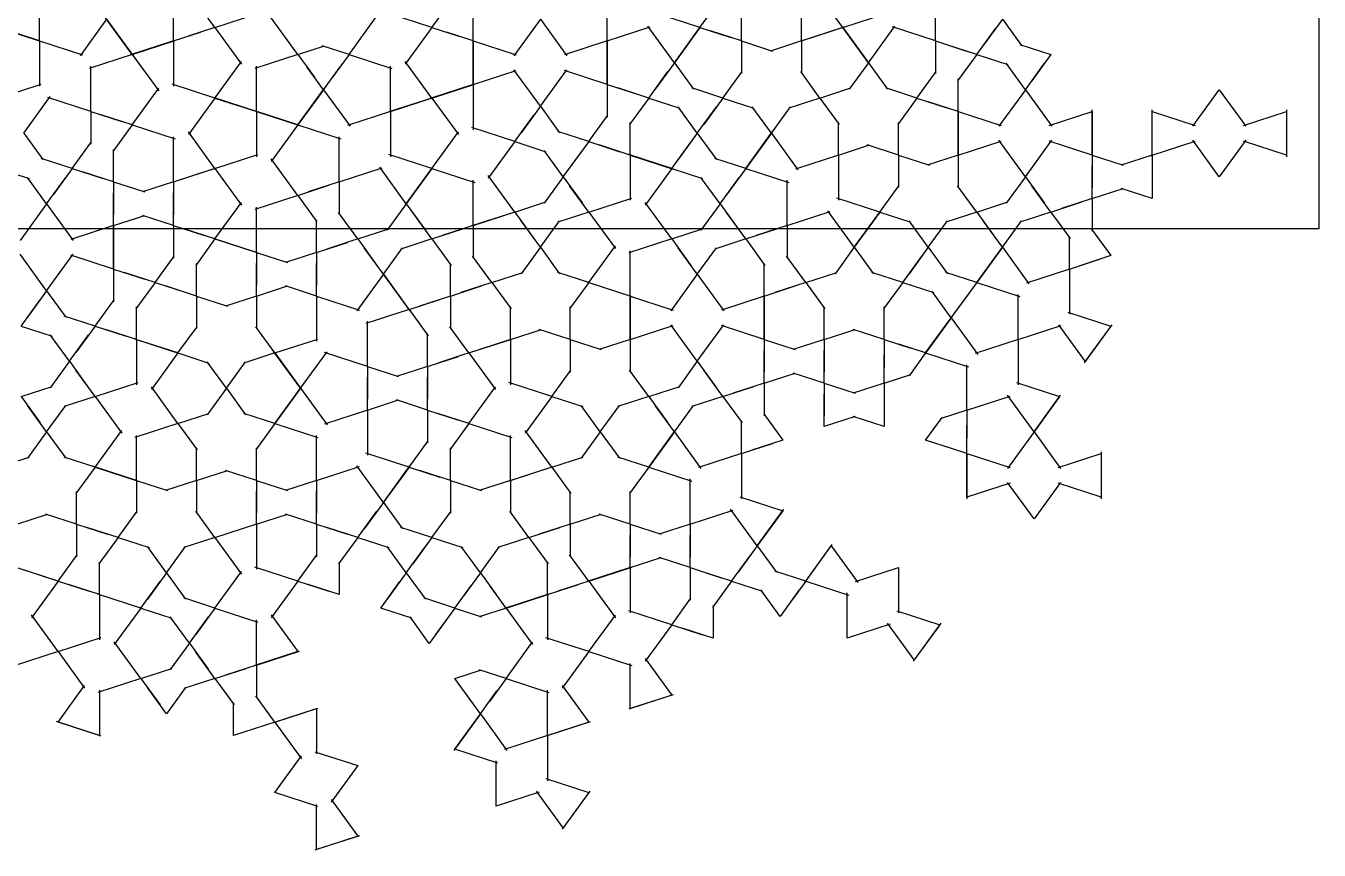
# Model space of a CAD drawing. Header units: millimetres. Extents: x -110 to 110, y -110 to 110.
# Drawn here: x -32.1 to 107.5, y -109.6 to -20.6 of the extents above; entities that cross this region are included whole.
import ezdxf

# ---------------------------------------------------------------- set-up
doc = ezdxf.new("R2010")
doc.units = ezdxf.units.MM
doc.layers.add('canvas_boundary', color=7, linetype='Continuous', true_color=0x505050)
doc.layers.add('strapwork', color=7, linetype='Continuous', true_color=0xff0000)

msp = doc.modelspace()

# ---------------------------------------------------------------- linework, layer by layer
at = {"layer": 'canvas_boundary'}
msp.add_lwpolyline([(-107.5, -42.5), (107.5, -42.5), (107.5, 42.5), (-107.5, 42.5)], close=True, dxfattribs=at)
at = {"layer": 'strapwork', "true_color": 0xff0000}
for points in [[(-30.65, -22.27), (-30.65, -17.39)], [(30.65, -22.27), (30.65, -17.39)], [(40.65, -20.82), (42.72, -17.97)], [(51.6, -22.27), (51.6, -17.39)], [(56.07, -20.82), (53.2, -16.87)], [(66.07, -22.27), (66.07, -17.39)], [(-16.18, -22.27), (-16.18, -19.23)], [(-11.71, -20.82), (-13.5, -18.36)], [(-11.71, -20.82), (-7.07, -19.31)], [(11.71, -20.82), (7.07, -19.31)], [(11.71, -20.82), (13.49, -18.36)], [(16.18, -22.27), (16.18, -19.23)], [(40.65, -20.82), (36.01, -19.31)], [(45.12, -22.27), (45.12, -18.75)], [(56.07, -20.82), (60.71, -19.31)], [(-30.65, -22.27), (-35.29, -20.76)], [(-35.12, -20.82), (-30.48, -22.33)], [(-23.42, -19.92), (-26.28, -23.87)], [(-20.65, -23.72), (-23.52, -19.78)], [(-23.42, -19.92), (-20.55, -23.87)], [(-11.71, -20.82), (-14.6, -21.76)], [(-11.71, -20.82), (-8.84, -24.76)], [(-2.76, -23.72), (-5.63, -19.78)], [(2.76, -23.72), (5.63, -19.78)], [(11.71, -20.82), (8.84, -24.77)], [(11.71, -20.82), (14.6, -21.76)], [(23.42, -19.92), (20.55, -23.87)], [(23.42, -19.92), (26.28, -23.87)], [(30.65, -22.27), (35.29, -20.76)], [(37.89, -24.62), (35.02, -20.67)], [(40.65, -20.82), (37.78, -24.77)], [(37.89, -24.62), (40.76, -20.67)], [(40.65, -20.82), (44, -21.91)], [(56.07, -20.82), (51.43, -22.33)], [(51.6, -22.27), (56.24, -20.76)], [(58.83, -24.62), (55.96, -20.67)], [(56.07, -20.82), (58.94, -24.77)], [(58.83, -24.62), (61.7, -20.67)], [(66.07, -22.27), (61.43, -20.76)], [(70.54, -23.72), (72.61, -20.88)], [(73.3, -19.92), (71.24, -22.77)], [(73.3, -19.92), (75.37, -22.77)], [(-30.65, -22.27), (-30.65, -27.15)], [(-30.65, -22.27), (-26.01, -23.78)], [(-16.18, -22.27), (-20.82, -23.78)], [(-20.65, -23.72), (-16.01, -22.22)], [(-16.18, -22.27), (-13.29, -21.33)], [(-16.18, -22.27), (-16.18, -27.15)], [(16.18, -22.27), (13.29, -21.33)], [(16.18, -26.97), (16.18, -22.09)], [(16.18, -22.27), (16.18, -27.15)], [(16.18, -22.27), (20.82, -23.78)], [(30.65, -22.27), (26.01, -23.78)], [(30.65, -26.97), (30.65, -22.09)], [(30.65, -22.27), (30.65, -27.15)], [(45.12, -22.27), (41.78, -21.18)], [(45.12, -22.27), (45.12, -25.79)], [(45.12, -22.27), (48.47, -23.36)], [(51.6, -22.27), (48.25, -23.36)], [(51.6, -22.27), (51.6, -25.79)], [(66.07, -22.27), (66.07, -25.79)], [(66.07, -22.27), (69.42, -23.36)], [(-20.65, -23.72), (-25.29, -25.23)], [(-20.65, -23.72), (-17.78, -27.67)], [(-2.76, -23.72), (-7.41, -25.23)], [(-2.76, -23.72), (0.13, -22.78)], [(-2.76, -23.72), (-0.98, -26.18)], [(2.76, -23.72), (-0.13, -22.78)], [(2.76, -23.72), (0.98, -26.18)], [(2.76, -23.72), (7.4, -25.23)], [(70.54, -23.72), (67.19, -22.64)], [(70.54, -23.72), (68.47, -26.57)], [(70.54, -23.72), (73.89, -24.81)], [(75.19, -22.64), (78.54, -23.72), (76.47, -26.57)], [(-25.12, -29.88), (-25.12, -25)], [(-11.71, -28.43), (-8.84, -24.48)], [(-7.24, -29.88), (-7.24, -25)], [(0, -27.53), (-1.79, -25.07)], [(0, -27.53), (1.79, -25.07)], [(7.24, -29.88), (7.24, -25)], [(11.71, -28.43), (8.84, -24.48)], [(37.89, -24.62), (35.82, -27.47)], [(37.89, -24.62), (39.96, -27.47)], [(58.83, -24.62), (56.76, -27.47)], [(58.83, -24.62), (60.9, -27.47)], [(75.78, -27.53), (73.71, -24.68)], [(75.78, -27.53), (77.85, -24.68)], [(16.18, -26.97), (20.82, -25.46)], [(23.42, -29.32), (20.55, -25.38)], [(23.42, -29.32), (26.28, -25.38)], [(30.65, -26.97), (26.01, -25.46)], [(35.12, -28.43), (37.19, -25.58)], [(43.12, -28.43), (45.19, -25.58)], [(53.6, -28.43), (51.53, -25.58)], [(64.07, -28.43), (66.14, -25.58)], [(68.54, -29.88), (68.54, -26.36)], [(-35.12, -28.43), (-30.48, -26.92)], [(-20.65, -31.33), (-17.78, -27.38)], [(-11.71, -28.43), (-16.35, -26.92)], [(0, -27.53), (-2.87, -31.48)], [(-2.76, -31.33), (0.1, -27.38)], [(0, -27.53), (2.87, -31.48)], [(16.18, -26.97), (11.54, -28.48)], [(11.71, -28.43), (16.35, -26.92)], [(16.18, -26.97), (16.18, -31.85)], [(30.65, -26.97), (30.65, -30.49)], [(30.65, -26.97), (34, -28.06)], [(35.12, -28.43), (31.78, -27.34)], [(43.12, -28.43), (39.78, -27.34)], [(53.6, -28.43), (56.94, -27.34)], [(64.07, -28.43), (60.72, -27.34)], [(75.78, -27.53), (72.91, -31.48)], [(75.78, -27.53), (78.65, -31.48)], [(93.85, -31.48), (96.72, -27.53), (99.59, -31.48)], [(-32.36, -32.23), (-29.49, -28.28)], [(-25.12, -29.88), (-29.77, -28.37)], [(-11.71, -28.43), (-14.58, -32.37)], [(-7.24, -29.88), (-11.88, -28.37)], [(-11.71, -28.43), (-7.07, -29.93)], [(11.71, -28.43), (7.07, -29.93)], [(7.24, -29.88), (11.88, -28.37)], [(11.71, -28.43), (14.58, -32.37)], [(35.12, -28.43), (33.06, -31.27)], [(35.12, -28.43), (38.47, -29.51)], [(43.12, -28.43), (41.06, -31.27)], [(43.12, -28.43), (46.47, -29.51)], [(53.6, -28.43), (50.25, -29.51)], [(53.6, -28.43), (55.67, -31.27)], [(64.07, -28.43), (62, -31.27)], [(64.07, -28.43), (67.42, -29.51)], [(68.54, -29.88), (65.19, -28.79)], [(-25.12, -29.88), (-25.12, -33.4)], [(-25.12, -29.88), (-21.78, -30.97)], [(-20.65, -31.33), (-24, -30.24)], [(-2.76, -31.33), (-7.41, -29.82)], [(-7.24, -29.88), (-7.24, -34.76)], [(-7.24, -29.88), (-2.59, -31.39)], [(7.24, -29.88), (2.59, -31.39)], [(7.24, -29.88), (7.24, -34.76)], [(20.65, -33.13), (22.72, -30.28)], [(23.42, -29.32), (21.35, -32.17)], [(23.42, -29.32), (25.49, -32.17)], [(28.65, -33.13), (30.72, -30.28)], [(40.36, -32.23), (38.29, -29.38)], [(40.36, -32.23), (42.43, -29.38)], [(48.36, -32.23), (46.29, -29.38)], [(48.36, -32.23), (50.43, -29.38)], [(68.54, -34.58), (68.54, -29.7)], [(68.54, -29.88), (68.54, -34.76)], [(68.54, -29.88), (73.18, -31.39)], [(78.37, -31.39), (83.01, -29.88), (83.01, -34.76)], [(83.01, -34.58), (83.01, -29.7)], [(89.48, -34.58), (89.48, -29.7)], [(89.48, -34.76), (89.48, -29.88), (94.13, -31.39)], [(103.96, -29.7), (103.96, -34.58), (99.32, -33.07)], [(99.32, -31.39), (103.96, -29.88), (103.96, -34.76)], [(-20.65, -31.33), (-22.72, -34.18)], [(-20.65, -31.33), (-16.01, -32.84)], [(-11.71, -36.03), (-14.58, -32.09)], [(-2.76, -31.33), (-5.63, -35.28)], [(-2.76, -31.33), (1.88, -32.84)], [(11.71, -36.03), (14.58, -32.09)], [(20.65, -33.13), (16.01, -31.62)], [(28.65, -33.13), (25.3, -32.04)], [(33.12, -34.58), (33.12, -31.06)], [(45.6, -36.03), (48.46, -32.09)], [(55.6, -34.58), (55.6, -31.06)], [(62.07, -34.58), (62.07, -31.06)], [(-32.36, -32.23), (-30.29, -35.08)], [(-27.12, -36.03), (-25.06, -33.19)], [(-16.18, -37.49), (-16.18, -32.61)], [(1.71, -37.49), (1.71, -32.61)], [(20.65, -33.13), (17.78, -37.08)], [(20.65, -33.13), (24, -34.22)], [(28.65, -33.13), (26.58, -35.98)], [(28.65, -33.13), (32, -34.22)], [(33.12, -34.58), (29.78, -33.49)], [(37.6, -36.03), (39.67, -33.19)], [(40.36, -32.23), (38.29, -35.08)], [(40.36, -32.23), (42.43, -35.08)], [(48.36, -32.23), (45.49, -36.18)], [(48.36, -32.23), (51.23, -36.18)], [(55.6, -34.58), (58.94, -33.49)], [(62.07, -34.58), (58.72, -33.49)], [(68.54, -34.58), (73.18, -33.07)], [(75.78, -36.93), (72.91, -32.98)], [(75.78, -36.93), (78.65, -32.98)], [(83.01, -34.58), (78.37, -33.07)], [(89.48, -34.58), (94.13, -33.07)], [(99.59, -32.98), (96.72, -36.93), (93.85, -32.98)], [(-22.65, -37.49), (-22.65, -33.97)], [(-11.71, -36.03), (-7.07, -34.53)], [(11.71, -36.03), (7.07, -34.53)], [(25.89, -36.93), (23.82, -34.08)], [(25.89, -36.93), (27.96, -34.08)], [(37.6, -36.03), (32.96, -34.53)], [(33.12, -34.58), (33.12, -39.46)], [(33.12, -34.58), (37.77, -36.09)], [(55.6, -34.58), (50.96, -36.09)], [(55.6, -34.58), (55.6, -39.46)], [(62.07, -34.58), (62.07, -38.1)], [(62.07, -34.58), (65.42, -35.67)], [(68.54, -34.58), (65.19, -35.67)], [(68.54, -34.58), (68.54, -38.1)], [(83.01, -34.58), (83.01, -38.1)], [(83.01, -34.58), (86.36, -35.67)], [(89.48, -34.58), (86.14, -35.67)], [(89.48, -34.58), (89.48, -38.1)], [(-35.12, -36.03), (-31.78, -37.12)], [(-27.12, -36.03), (-30.47, -34.95)], [(-27.12, -36.03), (-29.19, -38.88)], [(-27.12, -36.03), (-23.78, -37.12)], [(-11.71, -36.03), (-16.35, -37.54)], [(-16.18, -37.49), (-11.54, -35.98)], [(-11.71, -36.03), (-8.84, -39.98)], [(-2.76, -38.94), (-5.63, -34.99)], [(1.71, -37.49), (6.35, -35.98)], [(8.94, -39.84), (6.08, -35.89)], [(11.71, -36.03), (8.84, -39.98)], [(8.94, -39.84), (11.81, -35.89)], [(11.71, -36.03), (16.35, -37.54)], [(37.6, -36.03), (34.73, -39.98)], [(37.6, -36.03), (40.94, -37.12)], [(45.6, -36.03), (42.25, -34.95)], [(45.6, -36.03), (43.53, -38.88)], [(45.6, -36.03), (50.24, -37.54)], [(83.01, -39.28), (83.01, -35.76)], [(89.48, -35.76), (89.48, -39.28), (86.14, -38.2)], [(-29.89, -39.84), (-31.96, -36.99)], [(-29.89, -39.84), (-27.82, -36.99)], [(-22.65, -37.49), (-26, -36.4)], [(-22.65, -37.49), (-22.65, -41.01)], [(-22.65, -37.49), (-19.3, -38.57)], [(-16.18, -37.49), (-19.53, -38.57)], [(-16.18, -37.49), (-16.18, -41.01)], [(1.71, -37.49), (-1.64, -38.57)], [(1.71, -37.49), (1.71, -41.01)], [(16.18, -42.19), (16.18, -37.31)], [(20.65, -40.74), (17.78, -36.79)], [(25.89, -36.93), (23.82, -39.78)], [(25.89, -36.93), (27.96, -39.78)], [(42.83, -39.84), (40.76, -36.99)], [(42.83, -39.84), (44.9, -36.99)], [(50.07, -42.19), (50.07, -37.31)], [(75.78, -36.93), (73.71, -39.78)], [(75.78, -36.93), (77.85, -39.78)], [(-22.65, -42.19), (-22.65, -38.67)], [(-16.18, -42.19), (-16.18, -38.67)], [(-2.76, -38.94), (-7.41, -40.45)], [(-2.76, -38.94), (0.58, -37.85)], [(-2.76, -38.94), (-0.7, -41.79)], [(28.65, -40.74), (26.58, -37.89)], [(60.07, -40.74), (62.14, -37.89)], [(70.54, -40.74), (68.47, -37.89)], [(78.54, -40.74), (76.47, -37.89)], [(83.01, -39.28), (86.36, -38.2)], [(-29.89, -39.84), (-32.76, -43.79)], [(-29.89, -39.84), (-27.02, -43.79)], [(-11.71, -43.64), (-8.84, -39.69)], [(-7.24, -45.1), (-7.24, -40.22)], [(8.94, -39.84), (6.87, -42.69)], [(8.94, -39.84), (11.01, -42.69)], [(20.65, -40.74), (24, -39.65)], [(28.65, -40.74), (33.29, -39.23)], [(37.6, -43.64), (34.73, -39.69)], [(42.83, -39.84), (40.76, -42.69)], [(42.83, -39.84), (44.9, -42.69)], [(60.07, -40.74), (55.43, -39.23)], [(70.54, -40.74), (73.89, -39.65)], [(78.54, -40.74), (81.89, -39.65)], [(83.01, -39.28), (79.67, -40.37)], [(83.01, -39.28), (83.01, -42.8)], [(-22.65, -42.19), (-19.3, -41.1)], [(-16.18, -42.19), (-19.53, -41.1)], [(-0.76, -45.1), (-0.76, -41.58)], [(3.71, -43.64), (1.64, -40.79)], [(11.71, -43.64), (9.64, -40.79)], [(20.65, -40.74), (16.01, -42.24)], [(16.18, -42.19), (20.82, -40.68)], [(20.65, -40.74), (22.72, -43.58)], [(23.42, -44.54), (21.35, -41.69)], [(23.42, -44.54), (25.49, -41.69)], [(28.65, -40.74), (25.3, -41.82)], [(28.65, -40.74), (31.52, -44.68)], [(45.6, -43.64), (43.53, -40.79)], [(50.07, -42.19), (54.71, -40.68)], [(57.3, -44.54), (54.44, -40.59)], [(60.07, -40.74), (57.2, -44.68)], [(57.3, -44.54), (60.17, -40.59)], [(60.07, -40.74), (63.42, -41.82)], [(65.3, -44.54), (63.24, -41.69)], [(65.3, -44.54), (67.37, -41.69)], [(70.54, -40.74), (67.19, -41.82)], [(70.54, -40.74), (72.61, -43.58)], [(73.3, -44.54), (71.24, -41.69)], [(73.3, -44.54), (75.37, -41.69)], [(78.54, -40.74), (75.19, -41.82)], [(78.54, -40.74), (80.61, -43.58)], [(-22.65, -42.19), (-27.29, -43.7)], [(-22.65, -46.89), (-22.65, -42.01)], [(-22.65, -42.19), (-22.65, -47.07)], [(-16.18, -42.19), (-16.18, -45.71)], [(-16.18, -42.19), (-12.83, -43.28)], [(-11.71, -43.64), (-15.06, -42.55)], [(3.71, -43.64), (7.06, -42.55)], [(11.71, -43.64), (15.06, -42.55)], [(16.18, -42.19), (12.83, -43.28)], [(16.18, -42.19), (16.18, -45.71)], [(37.6, -43.64), (40.94, -42.55)], [(45.6, -43.64), (48.94, -42.55)], [(50.07, -42.19), (46.72, -43.28)], [(50.07, -42.19), (50.07, -45.71)], [(82.94, -42.59), (85.01, -45.44), (81.67, -46.53)], [(-11.71, -43.64), (-13.78, -46.49)], [(-7.24, -45.1), (-11.88, -43.59)], [(-11.71, -43.64), (-7.07, -45.15)], [(-0.76, -45.1), (2.58, -44.01)], [(3.71, -43.64), (0.36, -44.73)], [(3.71, -43.64), (5.78, -46.49)], [(6.47, -47.45), (4.4, -44.6)], [(6.47, -47.45), (8.54, -44.6)], [(11.71, -43.64), (8.36, -44.73)], [(11.71, -43.64), (13.78, -46.49)], [(23.42, -44.54), (21.35, -47.39)], [(23.42, -44.54), (25.49, -47.39)], [(28.65, -48.34), (31.52, -44.4)], [(37.6, -43.64), (32.96, -45.15)], [(37.6, -43.64), (39.67, -46.49)], [(40.36, -47.45), (38.29, -44.6)], [(40.36, -47.45), (42.43, -44.6)], [(45.6, -43.64), (42.25, -44.73)], [(45.6, -43.64), (47.67, -46.49)], [(57.3, -44.54), (55.24, -47.39)], [(57.3, -44.54), (59.37, -47.39)], [(65.3, -44.54), (63.24, -47.39)], [(65.3, -44.54), (67.37, -47.39)], [(73.3, -44.54), (70.44, -48.49)], [(70.54, -48.34), (73.41, -44.4)], [(73.3, -44.54), (76.17, -48.49)], [(80.54, -46.89), (80.54, -43.37)], [(-29.89, -49.24), (-32.76, -45.29)], [(-29.89, -49.24), (-27.02, -45.29)], [(-22.65, -46.89), (-27.29, -45.38)], [(-18.18, -48.34), (-16.11, -45.5)], [(-7.24, -45.1), (-7.24, -48.62)], [(-7.24, -45.1), (-3.89, -46.18)], [(-0.76, -45.1), (-4.11, -46.18)], [(-0.76, -45.1), (-0.76, -48.62)], [(18.18, -48.34), (16.11, -45.5)], [(33.12, -49.8), (33.12, -44.92)], [(52.07, -48.34), (50, -45.5)], [(62.54, -48.34), (64.61, -45.5)], [(80.54, -46.89), (83.89, -45.8)], [(-22.65, -46.89), (-22.65, -50.41)], [(-22.65, -46.89), (-19.3, -47.98)], [(-18.18, -48.34), (-21.53, -47.26)], [(-13.71, -49.8), (-13.71, -46.28)], [(-7.24, -49.8), (-7.24, -46.28)], [(-0.76, -49.8), (-0.76, -46.28)], [(6.47, -47.45), (3.6, -51.39)], [(9.24, -51.25), (6.37, -47.3)], [(6.47, -47.45), (9.34, -51.39)], [(13.71, -49.8), (13.71, -46.28)], [(18.18, -48.34), (21.53, -47.26)], [(28.65, -48.34), (25.3, -47.26)], [(40.36, -47.45), (37.49, -51.39)], [(40.36, -47.45), (43.23, -51.39)], [(47.6, -49.8), (47.6, -46.28)], [(52.07, -48.34), (55.42, -47.26)], [(62.54, -48.34), (59.19, -47.26)], [(70.54, -48.34), (67.19, -47.26)], [(80.54, -46.89), (75.9, -48.4)], [(80.54, -46.89), (80.54, -51.77)], [(-18.18, -48.34), (-20.25, -51.19)], [(-18.18, -48.34), (-14.83, -49.43)], [(-13.71, -49.8), (-17.06, -48.71)], [(-7.24, -49.8), (-3.89, -48.71)], [(-0.76, -49.8), (-4.11, -48.71)], [(13.71, -49.8), (17.06, -48.71)], [(18.18, -48.34), (14.83, -49.43)], [(18.18, -48.34), (20.25, -51.19)], [(28.65, -48.34), (26.58, -51.19)], [(33.12, -49.8), (28.48, -48.29)], [(28.65, -48.34), (33.29, -49.85)], [(47.6, -49.8), (50.94, -48.71)], [(52.07, -48.34), (48.72, -49.43)], [(52.07, -48.34), (54.14, -51.19)], [(62.54, -48.34), (60.47, -51.19)], [(62.54, -48.34), (65.89, -49.43)], [(70.54, -48.34), (68.47, -51.19)], [(70.54, -48.34), (75.18, -49.85)], [(-32.65, -53.05), (-30.58, -50.2)], [(-29.89, -49.24), (-31.96, -52.09)], [(-29.89, -49.24), (-27.82, -52.09)], [(-24.65, -53.05), (-22.58, -50.2)], [(-13.71, -49.8), (-13.71, -53.32)], [(-13.71, -49.8), (-10.36, -50.89)], [(-7.24, -49.8), (-10.58, -50.89)], [(-7.24, -49.8), (-7.24, -53.32)], [(-0.76, -49.8), (-0.76, -54.68)], [(-0.76, -49.8), (3.88, -51.31)], [(9.24, -51.25), (12.58, -50.16)], [(13.71, -49.8), (10.36, -50.89)], [(13.71, -49.8), (13.71, -53.32)], [(33.12, -54.5), (33.12, -49.62)], [(33.12, -49.8), (33.12, -54.68)], [(33.12, -49.8), (37.77, -51.31)], [(47.6, -49.8), (42.96, -51.31)], [(47.6, -54.5), (47.6, -49.62)], [(47.6, -49.8), (47.6, -54.68)], [(67.78, -52.15), (65.71, -49.3)], [(67.78, -52.15), (69.85, -49.3)], [(75.01, -54.5), (75.01, -49.62)], [(-20.18, -54.5), (-20.18, -50.98)], [(9.24, -51.25), (4.59, -52.76)], [(9.24, -51.25), (11.3, -54.1)], [(20.18, -54.5), (20.18, -50.98)], [(26.65, -54.5), (26.65, -50.98)], [(54.07, -54.5), (54.07, -50.98)], [(60.54, -54.5), (60.54, -50.98)], [(80.37, -51.54), (85.01, -53.05), (82.14, -57)], [(-32.65, -53.05), (-29.3, -54.13)], [(-24.65, -53.05), (-28, -51.96)], [(-24.65, -53.05), (-26.72, -55.89)], [(-24.65, -53.05), (-21.3, -54.13)], [(4.76, -57.41), (4.76, -52.53)], [(33.12, -54.5), (37.77, -52.99)], [(40.36, -56.85), (37.49, -52.9)], [(40.36, -56.85), (43.23, -52.9)], [(47.6, -54.5), (42.96, -52.99)], [(67.78, -52.15), (64.91, -56.1)], [(65.01, -55.95), (67.88, -52.01)], [(67.78, -52.15), (70.65, -56.1)], [(75.01, -54.5), (79.65, -52.99)], [(85.12, -52.9), (82.25, -56.85), (79.38, -52.9)], [(-27.42, -56.85), (-29.49, -54)], [(-27.42, -56.85), (-25.35, -54)], [(-20.18, -54.5), (-23.53, -53.41)], [(-15.71, -55.95), (-20.35, -54.45)], [(-15.71, -55.95), (-13.64, -53.11)], [(-5.24, -55.95), (-7.31, -53.11)], [(-5.24, -55.95), (-0.6, -54.45)], [(11.24, -57.41), (11.24, -53.89)], [(15.71, -55.95), (13.64, -53.11)], [(15.71, -55.95), (20.35, -54.45)], [(20.18, -54.5), (23.53, -53.41)], [(26.65, -54.5), (23.3, -53.41)], [(54.07, -54.5), (57.42, -53.41)], [(60.54, -54.5), (57.19, -53.41)], [(-20.18, -54.5), (-20.18, -59.38)], [(-20.18, -54.5), (-15.54, -56.01)], [(-2.47, -59.76), (-5.34, -55.81)], [(-2.47, -59.76), (0.4, -55.81)], [(20.18, -54.5), (15.54, -56.01)], [(20.18, -54.5), (20.18, -59.38)], [(26.65, -54.5), (26.65, -58.02)], [(26.65, -54.5), (30, -55.59)], [(33.12, -54.5), (29.78, -55.59)], [(33.12, -54.5), (33.12, -58.02)], [(47.6, -54.5), (47.6, -58.02)], [(47.6, -54.5), (50.94, -55.59)], [(47.6, -59.2), (47.6, -55.68)], [(54.07, -54.5), (50.72, -55.59)], [(54.07, -54.5), (54.07, -58.02)], [(54.07, -59.2), (54.07, -55.68)], [(60.54, -54.5), (60.54, -57.54)], [(60.54, -54.5), (63.43, -55.44)], [(65.01, -55.95), (62.12, -55.01)], [(75.01, -54.5), (70.37, -56.01)], [(75.01, -54.5), (75.01, -59.38)], [(-27.42, -56.85), (-29.49, -59.7)], [(-27.42, -56.85), (-25.35, -59.7)], [(-15.71, -55.95), (-18.58, -59.9)], [(-15.71, -55.95), (-12.36, -57.04)], [(-10.47, -59.76), (-12.54, -56.91)], [(-10.47, -59.76), (-8.4, -56.91)], [(-5.24, -55.95), (-8.58, -57.04)], [(-5.24, -55.95), (-2.37, -59.9)], [(4.76, -57.41), (0.12, -55.9)], [(11.24, -57.41), (14.58, -56.32)], [(15.71, -55.95), (12.36, -57.04)], [(15.71, -55.95), (18.58, -59.9)], [(40.36, -56.85), (38.29, -59.7)], [(40.36, -56.85), (42.43, -59.7)], [(60.54, -59.2), (60.54, -56.16)], [(65.01, -55.95), (63.23, -58.41)], [(65.01, -55.95), (69.65, -57.46)], [(69.48, -62.11), (69.48, -57.23)], [(-24.65, -60.66), (-26.72, -57.81)], [(4.76, -57.41), (4.76, -60.93)], [(4.76, -57.41), (8.11, -58.49)], [(4.76, -62.11), (4.76, -58.59)], [(11.24, -57.41), (7.89, -58.49)], [(11.24, -57.41), (11.24, -60.93)], [(11.24, -62.11), (11.24, -58.59)], [(24.65, -60.66), (26.72, -57.81)], [(35.12, -60.66), (33.06, -57.81)], [(43.12, -60.66), (41.06, -57.81)], [(47.6, -59.2), (50.94, -58.11)], [(54.07, -59.2), (50.72, -58.11)], [(60.54, -59.2), (63.43, -58.26)], [(-32.65, -60.66), (-29.3, -59.57)], [(-24.65, -60.66), (-20.01, -59.15)], [(-15.71, -63.56), (-18.58, -59.61)], [(-10.47, -59.76), (-12.54, -62.61)], [(-10.47, -59.76), (-8.4, -62.61)], [(-2.47, -59.76), (-5.34, -63.71)], [(-5.24, -63.56), (-2.37, -59.61)], [(-2.47, -59.76), (0.4, -63.71)], [(15.71, -63.56), (18.58, -59.61)], [(24.65, -60.66), (20.01, -59.15)], [(35.12, -60.66), (38.47, -59.57)], [(43.12, -60.66), (46.47, -59.57)], [(47.6, -59.2), (44.25, -60.29)], [(47.6, -59.2), (47.6, -62.72)], [(54.07, -59.2), (54.07, -62.72)], [(54.07, -59.2), (57.42, -60.29)], [(60.54, -59.2), (57.19, -60.29)], [(60.54, -59.2), (60.54, -62.72)], [(74.84, -59.15), (79.48, -60.66), (76.62, -64.6)], [(-32.65, -60.66), (-30.58, -63.5)], [(-24.65, -60.66), (-28, -61.74)], [(-24.65, -60.66), (-21.78, -64.6)], [(4.76, -62.11), (8.11, -61.02)], [(11.24, -62.11), (7.89, -61.02)], [(24.65, -60.66), (21.78, -64.6)], [(24.65, -60.66), (28, -61.74)], [(35.12, -60.66), (31.78, -61.74)], [(35.12, -60.66), (37.19, -63.5)], [(43.12, -60.66), (39.78, -61.74)], [(43.12, -60.66), (45.19, -63.5)], [(57.42, -62.82), (54.07, -63.9), (54.07, -60.38)], [(60.54, -60.38), (60.54, -63.9), (57.19, -62.82)], [(69.48, -62.11), (74.13, -60.6)], [(76.72, -64.46), (73.85, -60.51)], [(76.72, -64.46), (79.59, -60.51)], [(-29.89, -64.46), (-31.96, -61.61)], [(-29.89, -64.46), (-27.82, -61.61)], [(-15.71, -63.56), (-12.36, -62.47)], [(-5.24, -63.56), (-8.58, -62.47)], [(4.76, -62.11), (0.12, -63.62)], [(4.76, -62.11), (4.76, -66.99)], [(11.24, -62.11), (11.24, -65.63)], [(11.24, -62.11), (14.58, -63.2)], [(15.71, -63.56), (12.36, -62.47)], [(29.89, -64.46), (27.82, -61.61)], [(29.89, -64.46), (31.96, -61.61)], [(37.89, -64.46), (35.82, -61.61)], [(37.89, -64.46), (39.96, -61.61)], [(47.53, -62.51), (49.6, -65.36), (46.25, -66.45)], [(69.48, -62.11), (66.59, -63.05)], [(69.48, -62.11), (69.48, -65.15)], [(-15.71, -63.56), (-20.35, -65.07)], [(-15.71, -63.56), (-13.64, -66.41)], [(-5.24, -63.56), (-7.31, -66.41)], [(-5.24, -63.56), (-0.6, -65.07)], [(15.71, -63.56), (13.64, -66.41)], [(15.71, -63.56), (20.35, -65.07)], [(45.12, -66.81), (45.12, -63.29)], [(67.9, -66.3), (65.01, -65.36), (66.8, -62.9)], [(69.48, -66.81), (69.48, -63.77)], [(-29.89, -64.46), (-31.96, -67.31)], [(-29.89, -64.46), (-27.82, -67.31)], [(-24.65, -68.26), (-21.78, -64.32)], [(-20.18, -69.72), (-20.18, -64.84)], [(-0.76, -69.72), (-0.76, -64.84)], [(9.24, -68.26), (11.3, -65.42)], [(20.18, -69.72), (20.18, -64.84)], [(24.65, -68.26), (21.78, -64.32)], [(29.89, -64.46), (27.82, -67.31)], [(29.89, -64.46), (31.96, -67.31)], [(37.89, -64.46), (35.02, -68.41)], [(35.12, -68.26), (37.99, -64.32)], [(37.89, -64.46), (40.76, -68.41)], [(76.72, -64.46), (73.85, -68.41)], [(76.72, -64.46), (79.59, -68.41)], [(-13.71, -69.72), (-13.71, -66.2)], [(-7.24, -69.72), (-7.24, -66.2)], [(9.24, -68.26), (4.59, -66.76)], [(13.71, -69.72), (13.71, -66.2)], [(45.12, -66.81), (40.48, -68.32)], [(45.12, -66.81), (48.47, -65.72)], [(45.12, -66.81), (45.12, -71.69)], [(69.48, -66.81), (66.59, -65.87)], [(74.13, -70.01), (69.48, -71.51), (69.48, -66.63)], [(69.48, -66.81), (69.48, -71.69)], [(69.48, -66.81), (74.13, -68.32)], [(83.96, -66.63), (83.96, -71.51), (79.32, -70.01)], [(79.32, -68.32), (83.96, -66.81), (83.96, -71.69)], [(-35.12, -68.26), (-31.78, -67.18)], [(-24.65, -68.26), (-28, -67.18)], [(-24.65, -68.26), (-26.72, -71.11)], [(-20.18, -69.72), (-24.82, -68.21)], [(-24.65, -68.26), (-20.01, -69.77)], [(-0.76, -69.72), (3.88, -68.21)], [(6.47, -72.07), (3.6, -68.12)], [(9.24, -68.26), (6.37, -72.21)], [(6.47, -72.07), (9.34, -68.12)], [(9.24, -68.26), (12.58, -69.35)], [(24.65, -68.26), (20.01, -69.77)], [(20.18, -69.72), (24.82, -68.21)], [(24.65, -68.26), (28, -67.18)], [(24.65, -68.26), (26.72, -71.11)], [(35.12, -68.26), (31.78, -67.18)], [(35.12, -68.26), (33.06, -71.11)], [(35.12, -68.26), (39.77, -69.77)], [(-20.18, -69.72), (-20.18, -73.24)], [(-20.18, -69.72), (-16.83, -70.8)], [(-13.71, -69.72), (-17.06, -70.8)], [(-13.71, -69.72), (-10.36, -68.63)], [(-13.71, -69.72), (-13.71, -73.24)], [(-7.24, -69.72), (-10.58, -68.63)], [(-7.24, -69.72), (-7.24, -73.24)], [(-7.24, -69.72), (-3.89, -70.8)], [(-0.76, -69.72), (-4.11, -70.8)], [(-0.76, -69.72), (-0.76, -73.24)], [(13.71, -69.72), (10.36, -68.63)], [(13.71, -69.72), (13.71, -73.24)], [(13.71, -69.72), (17.06, -70.8)], [(20.18, -69.72), (16.83, -70.8)], [(20.18, -69.72), (20.18, -73.24)], [(39.6, -74.42), (39.6, -69.54)], [(-26.65, -74.42), (-26.65, -70.9)], [(-7.24, -74.42), (-7.24, -70.9)], [(-0.76, -74.42), (-0.76, -70.9)], [(26.65, -74.42), (26.65, -70.9)], [(33.12, -74.42), (33.12, -70.9)], [(79.59, -69.92), (76.72, -73.86), (73.85, -69.92)], [(6.47, -72.07), (4.4, -74.92)], [(6.47, -72.07), (8.54, -74.92)], [(44.96, -71.46), (49.6, -72.97), (46.73, -76.91)], [(-33.12, -74.42), (-29.78, -73.33)], [(-26.65, -74.42), (-30, -73.33)], [(-22.18, -75.87), (-20.11, -73.02)], [(-11.71, -75.87), (-13.78, -73.02)], [(-7.24, -74.42), (-3.89, -73.33)], [(-0.76, -74.42), (-4.11, -73.33)], [(3.71, -75.87), (5.78, -73.02)], [(11.71, -75.87), (13.78, -73.02)], [(22.18, -75.87), (20.11, -73.02)], [(26.65, -74.42), (30, -73.33)], [(33.12, -74.42), (29.78, -73.33)], [(39.6, -74.42), (44.24, -72.91)], [(46.83, -76.77), (43.96, -72.82)], [(46.83, -76.77), (49.7, -72.82)], [(-26.65, -74.42), (-26.65, -77.94)], [(-26.65, -74.42), (-23.3, -75.51)], [(-22.18, -75.87), (-25.53, -74.78)], [(-7.24, -74.42), (-11.88, -75.93)], [(-11.71, -75.87), (-7.07, -74.36)], [(-7.24, -74.42), (-7.24, -79.3)], [(-0.76, -74.42), (-0.76, -77.94)], [(-0.76, -74.42), (2.58, -75.51)], [(3.71, -75.87), (0.36, -74.78)], [(11.71, -75.87), (8.36, -74.78)], [(22.18, -75.87), (25.53, -74.78)], [(26.65, -74.42), (23.3, -75.51)], [(26.65, -74.42), (26.65, -77.94)], [(33.12, -74.42), (33.12, -77.94)], [(33.12, -74.42), (36.47, -75.51)], [(39.6, -74.42), (36.25, -75.51)], [(39.6, -74.42), (39.6, -77.94)], [(-22.18, -75.87), (-24.25, -78.72)], [(-22.18, -75.87), (-18.83, -76.96)], [(-11.71, -75.87), (-15.06, -76.96)], [(-11.71, -75.87), (-8.84, -79.82)], [(3.71, -75.87), (1.64, -78.72)], [(3.71, -75.87), (7.06, -76.96)], [(11.71, -75.87), (9.64, -78.72)], [(11.71, -75.87), (15.06, -76.96)], [(22.18, -75.87), (18.83, -76.96)], [(22.18, -75.87), (24.25, -78.72)], [(33.12, -79.12), (33.12, -75.6)], [(39.6, -79.12), (39.6, -75.6)], [(46.83, -76.77), (44.76, -79.62)], [(46.83, -76.77), (48.9, -79.62)], [(51.96, -80.72), (54.83, -76.77), (57.7, -80.72)], [(52.07, -80.57), (54.94, -76.63)], [(-28.65, -80.57), (-26.58, -77.73)], [(-16.94, -79.68), (-19.01, -76.83)], [(-16.94, -79.68), (-14.88, -76.83)], [(-2.76, -80.57), (-0.7, -77.73)], [(8.94, -79.68), (6.88, -76.83)], [(8.94, -79.68), (11.01, -76.83)], [(16.94, -79.68), (14.87, -76.83)], [(16.94, -79.68), (19.01, -76.83)], [(28.65, -80.57), (26.58, -77.73)], [(33.12, -79.12), (36.47, -78.03)], [(39.6, -79.12), (36.25, -78.03)], [(44.07, -80.57), (46.14, -77.73)], [(-28.65, -80.57), (-33.29, -79.07)], [(-33.12, -79.12), (-28.48, -80.63)], [(-24.18, -82.03), (-24.18, -78.51)], [(-11.71, -83.48), (-8.84, -79.53)], [(-2.76, -80.57), (-7.41, -79.07)], [(1.71, -78.51), (1.71, -82.03), (-1.64, -80.94)], [(24.18, -82.03), (24.18, -78.51)], [(33.12, -79.12), (28.48, -80.63)], [(28.65, -80.57), (33.29, -79.07)], [(33.12, -79.12), (33.12, -84)], [(39.6, -79.12), (39.6, -82.64)], [(39.6, -79.12), (42.94, -80.21)], [(44.07, -80.57), (40.72, -79.49)], [(52.07, -80.57), (48.72, -79.49)], [(57.43, -80.63), (62.07, -79.12), (62.07, -84)], [(-28.65, -80.57), (-31.52, -84.52)], [(-28.65, -80.57), (-25.3, -81.66)], [(-24.18, -82.03), (-27.53, -80.94)], [(-19.71, -83.48), (-17.64, -80.63)], [(-16.94, -79.68), (-19.01, -82.52)], [(-16.94, -79.68), (-14.88, -82.52)], [(-2.76, -80.57), (-5.63, -84.52)], [(-2.76, -80.57), (0.58, -81.66)], [(9.53, -84.57), (6.18, -83.48), (8.25, -80.63)], [(8.94, -79.68), (6.87, -82.52)], [(8.94, -79.68), (11.01, -82.52)], [(16.94, -79.68), (15.16, -82.14)], [(16.94, -79.68), (18.73, -82.14)], [(24.18, -82.03), (27.53, -80.94)], [(28.65, -80.57), (25.3, -81.66)], [(28.65, -80.57), (31.52, -84.52)], [(44.07, -80.57), (42, -83.42)], [(44.07, -80.57), (47.42, -81.66)], [(52.07, -80.57), (50, -83.42)], [(52.07, -80.57), (56.71, -82.08)], [(-19.71, -83.48), (-24.35, -81.97)], [(-24.18, -82.03), (-24.18, -86.91)], [(-24.18, -82.03), (-19.54, -83.54)], [(14.18, -83.48), (15.97, -81.02)], [(19.71, -83.48), (17.92, -81.02)], [(24.18, -82.03), (19.54, -83.54)], [(19.71, -83.48), (24.35, -81.97)], [(24.18, -82.03), (24.18, -86.91)], [(51.37, -81.53), (49.3, -84.38), (47.24, -81.53)], [(61.18, -85.22), (56.54, -86.73), (56.54, -81.85)], [(-19.71, -83.48), (-22.58, -87.43)], [(-19.71, -83.48), (-16.36, -84.57)], [(-11.71, -83.48), (-15.06, -82.39)], [(-11.71, -83.48), (-13.78, -86.33)], [(-11.71, -83.48), (-7.07, -84.99)], [(14.18, -83.48), (10.83, -82.39)], [(14.18, -83.48), (12.11, -86.33)], [(14.18, -83.48), (17.07, -84.42)], [(19.71, -83.48), (16.82, -84.42)], [(19.71, -83.48), (22.58, -87.43)], [(37.6, -85.28), (32.96, -83.77)], [(37.6, -85.28), (39.67, -82.43)], [(42.07, -83.21), (42.07, -86.73), (38.72, -85.64)], [(61.9, -83.77), (66.54, -85.28), (63.67, -89.22)], [(-28.65, -88.18), (-31.52, -84.23)], [(-14.47, -87.28), (-16.54, -84.44)], [(-14.47, -87.28), (-12.4, -84.44)], [(-5.63, -84.23), (-2.76, -88.18), (-7.41, -89.69)], [(-7.24, -89.64), (-7.24, -84.76)], [(13.49, -84.44), (11.42, -87.29), (9.35, -84.44)], [(28.65, -88.18), (31.52, -84.24)], [(66.65, -85.13), (63.78, -89.08), (60.91, -85.13)], [(37.6, -85.28), (34.73, -89.22)], [(37.6, -85.28), (40.94, -86.36)], [(-28.65, -88.18), (-24.01, -86.67)], [(-19.71, -91.09), (-22.58, -87.14)], [(-14.47, -87.28), (-16.54, -90.13)], [(-14.47, -87.28), (-12.4, -90.13)], [(19.71, -91.09), (22.58, -87.14)], [(28.65, -88.18), (24.01, -86.68)], [(-28.65, -88.18), (-33.29, -89.69)], [(-28.65, -88.18), (-25.78, -92.13)], [(-11.71, -91.09), (-13.78, -88.24)], [(-7.24, -89.64), (-2.6, -88.13)], [(28.65, -88.18), (25.78, -92.13)], [(28.65, -88.18), (33.29, -89.69)], [(34.73, -88.94), (37.6, -92.89), (32.96, -94.39)], [(-19.71, -91.09), (-16.36, -90)], [(-11.71, -91.09), (-8.36, -90)], [(-7.24, -89.64), (-10.58, -90.72)], [(-7.24, -89.64), (-7.24, -93.16)], [(15.97, -93.55), (14.18, -91.09), (17.07, -90.15)], [(19.71, -91.09), (16.82, -90.15)], [(37.77, -92.83), (33.12, -94.34), (33.12, -89.46)], [(-24.01, -97.3), (-28.65, -95.79), (-25.78, -91.84)], [(-19.71, -91.09), (-24.35, -92.6)], [(-19.71, -91.09), (-17.64, -93.94)], [(-14.88, -92.05), (-16.94, -94.89), (-19.01, -92.05)], [(-11.71, -91.09), (-15.06, -92.18)], [(-11.71, -91.09), (-9.64, -93.94)], [(19.71, -91.09), (17.92, -93.55)], [(19.71, -91.09), (24.35, -92.6)], [(25.78, -91.84), (28.65, -95.79), (24.01, -97.3)], [(-24.18, -92.36), (-24.18, -97.24), (-28.82, -95.74)], [(-5.24, -95.79), (-7.31, -92.94)], [(16.94, -94.89), (15.16, -92.43)], [(16.94, -94.89), (18.73, -92.43)], [(24.18, -97.24), (24.18, -92.36)], [(-6.36, -96.16), (-9.71, -97.24), (-9.71, -93.72)], [(-5.41, -95.85), (-0.76, -94.34), (-0.76, -99.22)], [(-5.24, -95.79), (-0.6, -94.28)], [(16.94, -94.89), (14.08, -98.84)], [(18.82, -100.21), (14.18, -98.7), (17.05, -94.75)], [(16.94, -94.89), (19.81, -98.84)], [(-5.24, -95.79), (-8.58, -96.88)], [(-5.24, -95.79), (-2.37, -99.74)], [(24.18, -97.24), (28.82, -95.74)], [(24.18, -97.24), (19.54, -98.75)], [(24.18, -97.24), (24.18, -102.12)], [(-0.93, -98.99), (3.71, -100.49), (0.84, -104.44)], [(-0.6, -104.91), (-5.24, -103.4), (-2.37, -99.45)], [(23.29, -103.35), (18.65, -104.85), (18.65, -99.97)], [(24.01, -101.89), (28.65, -103.4), (25.78, -107.35)], [(28.76, -103.26), (25.89, -107.2), (23.02, -103.26)], [(0.84, -104.15), (3.71, -108.1), (-0.93, -109.61)], [(3.88, -108.05), (-0.76, -109.56), (-0.76, -104.68)]]:
    msp.add_lwpolyline(points, dxfattribs=at)

doc.saveas('drawing.dxf')
